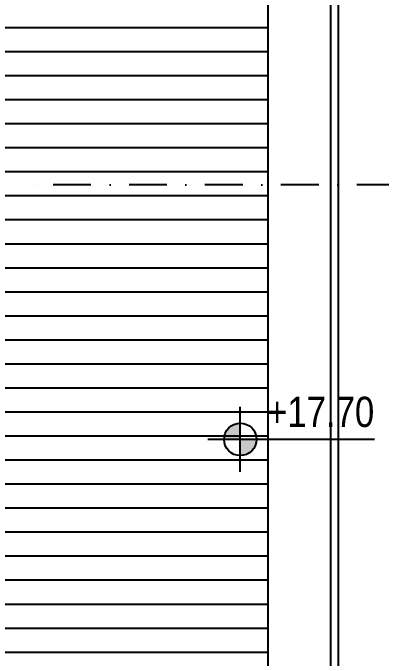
# Model space of a CAD drawing. Extents: x 58467 to 79089, y -33726 to -17391.
# Drawn here: x 78117.4 to 78360.4, y -20051.9 to -19625.5 of the extents above; entities that cross this region are included whole.
import ezdxf
from ezdxf.enums import TextEntityAlignment as Align

# ---------------------------------------------------------------- set-up
doc = ezdxf.new("R2010")
doc.units = 0
doc.header["$LTSCALE"] = 100
doc.linetypes.add('DASHDOT2', pattern=[0.5, 0.25, -0.125, 0, -0.125])
for name, color, linetype in [('BA_axis', 5, 'DASHDOT2'), ('BA_elev1', 7, 'Continuous'), ('BA_elev2', 9, 'Continuous'), ('BA_elev3', 8, 'Continuous'), ('BA_level', 7, 'Continuous')]:
    doc.layers.add(name, color=color, linetype=linetype)
doc.styles.add('geomim', font='ARIALN.TTF', dxfattribs={"width": 0.9})
doc.styles.add('text1', font='arial.ttf', dxfattribs={"height": 20})

# ---------------------------------------------------------------- blocks, each defined once
blk = doc.blocks.new('*U176')
blk.add_line((0, 0), (0, -696))
at = {"linetype": 'Continuous', "style": 'text1'}
blk.add_attdef('1', text='', height=40, dxfattribs=at).set_placement((0, 38), align=Align.MIDDLE)
blk = doc.blocks.new('AXIS')
at = {"layer": 'BA_axis', "xscale": -1, "rotation": 270}
blk.add_blockref('*U176', (4176.09, -32187.27), dxfattribs=at)
blk = doc.blocks.new('KOTPLAN')
at = {"ltscale": 3}
h = blk.add_hatch(color=256, dxfattribs=at)
h.paths.add_polyline_path([(0, -0.0767, 0.414214), (0.077, 0.0003), (0, 0.0003)])
h.paths.add_polyline_path([(-0.077, 0.0003), (0, 0.0003), (0, 0.0772, 0.414214)])
for p, q in [((0, -0.1533), (0, 0.1533)), ((0.1533, 0), (-0.1533, 0))]:
    blk.add_line(p, q)
blk.add_line((0.6322, 0), (0, 0), dxfattribs=at)
blk.add_circle((0, 0), 0.0767)
for p in [(0.1265, 0.0584), (0.1265, -0.1966)]:
    blk.add_attdef('KOT', p, '', height=0.15)

msp = doc.modelspace()

# ---------------------------------------------------------------- hatches: boundary and pattern name
at = {"layer": 'BA_elev3'}
h = msp.add_hatch(dxfattribs=at)
h.set_pattern_fill('LINE', color=256, scale=5)
h.set_pattern_definition([(0, (27663.703, 12448.205), (0, 15.875), [])])
h.paths.add_polyline_path([(77939.59, -20697.11), (78285.89, -20697.09), (78285.89, -19256.09), (78285.69, -19255.97), (78285.69, -19077.06), (78523.69, -19077.06), (78523.69, -18875.8), (77939.59, -18839.03)])

# ---------------------------------------------------------------- linework, layer by layer
at = {"layer": 'BA_elev1'}
msp.add_lwpolyline([(76901.59, -21036.05), (77248.29, -21036.05), (77248.29, -21036.1), (77365.64, -21036.05), (77365.64, -20947.27), (77639.66, -20947.27), (77639.65, -21036.06), (77943.66, -21036.06), (78285.89, -20701.95), (78285.89, -19744.89), (78285.89, -19744.89), (78285.89, -19563.55), (78285.89, -19563.55), (78285.89, -19256.09), (78285.71, -19255.97), (78285.68, -19077.06), (78523.69, -19077.06), (78523.69, -18875.8), (77939.59, -18839.03), (77939.59, -18839.03)], dxfattribs=at)
at = {"layer": 'BA_elev2'}
for p, q in [((78331.98, -19256.09, -1.31), (78331.98, -21032.3, -1.31)), ((78326.98, -19261.09, -1.31), (78326.98, -21037.3, -1.31))]:
    msp.add_line(p, q, dxfattribs=at)

# ---------------------------------------------------------------- block references
at = {"layer": 'BA_axis'}
msp.add_blockref('AXIS', (74644.15, 12448.2), dxfattribs=at)
at = {"layer": 'BA_level'}
ref = msp.add_blockref('KOTPLAN', (78267.48, -19907.35), dxfattribs=dict(at, xscale=140.0000000000091, yscale=140.0000000000091, zscale=140.0000000000091))
ref.add_attrib('KOT', '+17.70', (78285.18, -19899.17), dxfattribs={"layer": '0', "color": 252, "height": 20, "style": 'geomim'})

doc.saveas('drawing.dxf')
